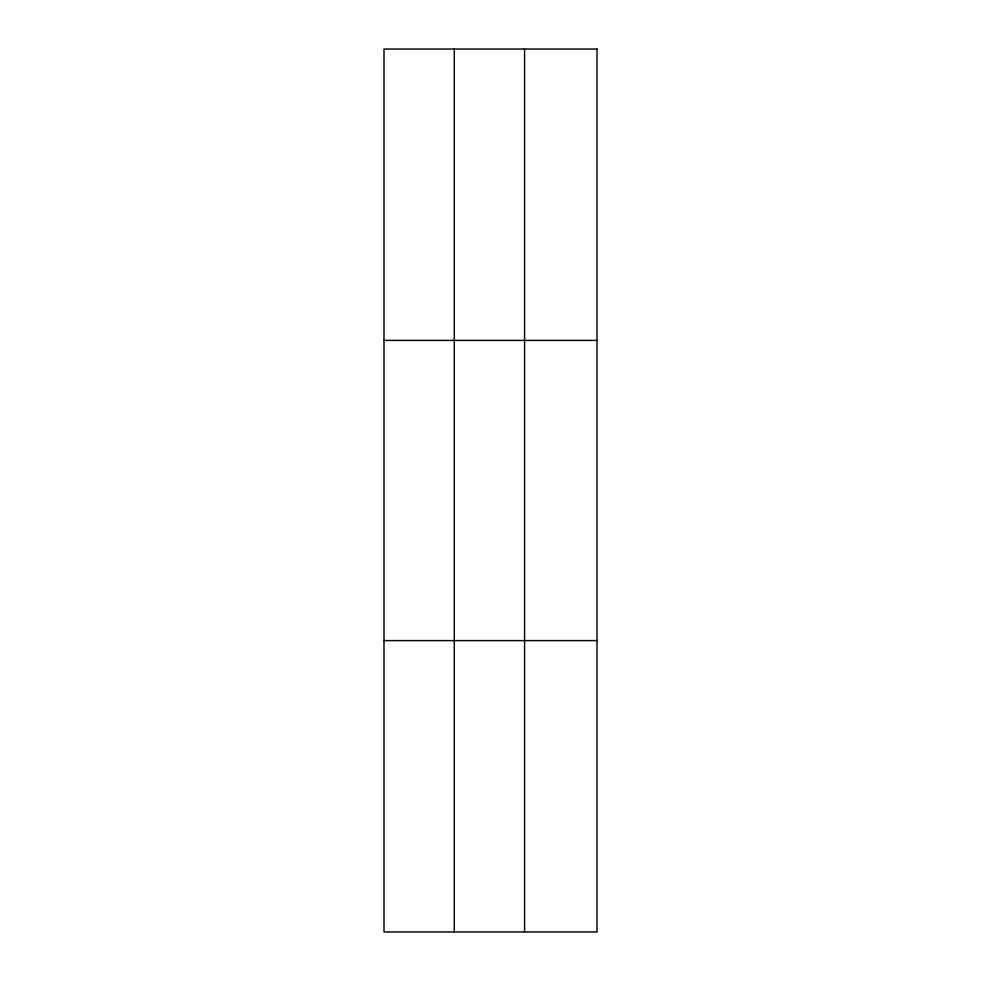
<?xml version="1.0" encoding="UTF-8"?>
<svg xmlns="http://www.w3.org/2000/svg" width="981" height="981" viewBox="0 0 981 981"><rect width="100%" height="100%" fill="white"/><g stroke="black" fill="none" stroke-linecap="round" stroke-linejoin="round"><path stroke-width="1.47" d="M454.289 931.95L454.289 49.05M524.577 931.95L524.577 49.05M384 340.407L597 340.407M384 640.593L597 640.593M597 49.05L597 931.95L384 931.95L384 49.05L597 49.05"/></g></svg>
